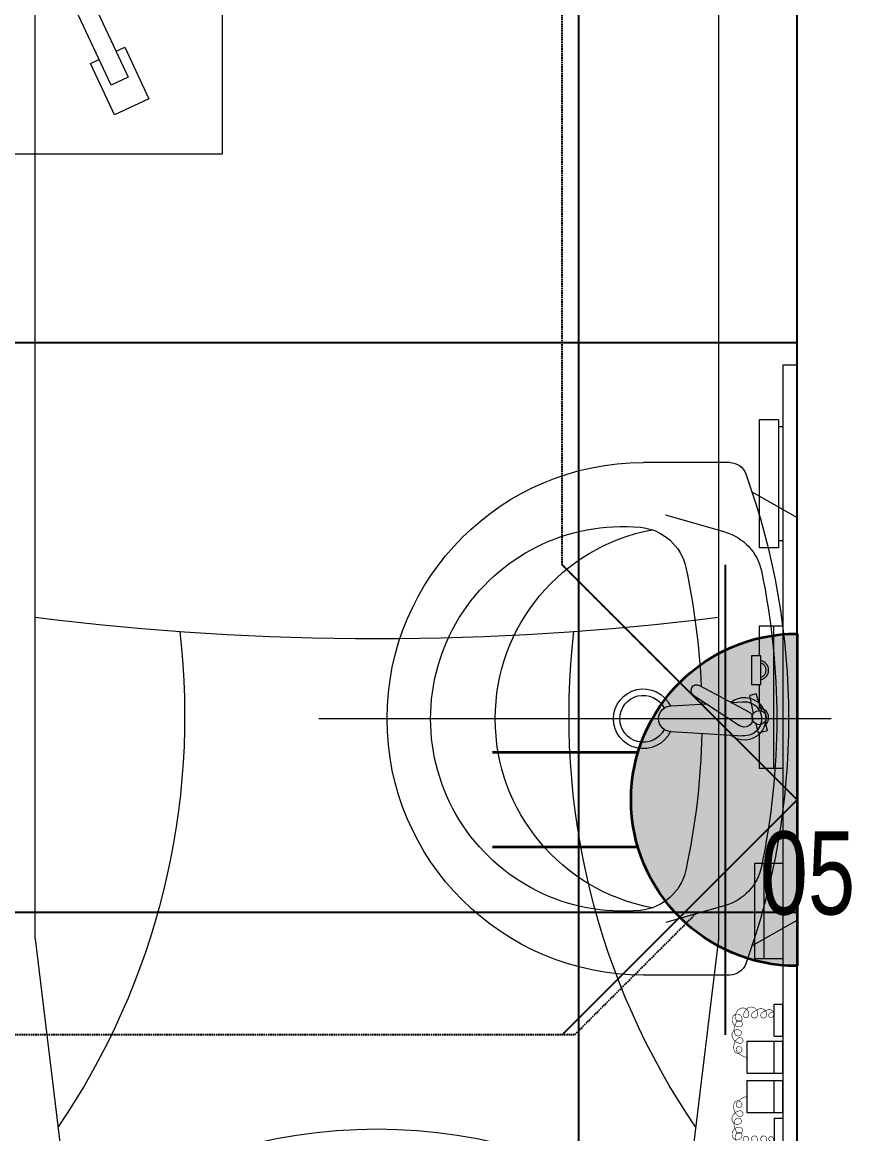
# Model space of a CAD drawing. Extents: x -178977 to 231842, y -29287 to 19916.
# Drawn here: x 28560 to 29437, y -12464 to -11292 of the extents above; entities that cross this region are included whole.
import ezdxf
from ezdxf import colors
from ezdxf.entities.mleader import LeaderData, LeaderLine
from ezdxf.enums import TextEntityAlignment as Align
from ezdxf.math import Vec2, Vec3

# ---------------------------------------------------------------- set-up
doc = ezdxf.new("R2010")
doc.units = 0
doc.header["$LTSCALE"] = 0.25
doc.linetypes.add('DASHDOT', pattern=[25.4, 12.7, -6.35, 0, -6.35])
doc.linetypes.add('HIDDEN', pattern=[9.525, 6.35, -3.175])
for name, color, linetype, lineweight in [('01-First Floor-FUR$0$72_EGR_EQP_TAG', 142, 'Continuous', 5), ('01-First Floor-FUR$0$LOADING', 253, 'Continuous', 5), ('01-First Floor-FUR$0$SANIT', 250, 'Continuous', 5), ('01-First Floor-FUR$0$Walls', 251, 'Continuous', 5), ('E-LITE-CIRC', 6, 'Continuous', 25), ('E-LITE-CLNG-CNDT', 6, 'DASHDOT', 35), ('E-LITE-EXIT-NUMB', 6, 'Continuous', 25), ('E-POWR-FLOR-CNDT', 6, 'HIDDEN', 25), ('E-POWR-WALL @ 100', 4, 'Continuous', 35)]:
    doc.layers.add(name, color=color, linetype=linetype, lineweight=lineweight)
doc.layers.add('01-First Floor-FUR$0$FALSE CEILING', color=251, linetype='Continuous')
doc.styles.add('01-First Floor-FUR$0$X3G_ENTITY_257CFD', font='swisscl.ttf', dxfattribs={"height": 200})
doc.styles.add('DC_SIMPLEX', font='SIMPLEX.shx', dxfattribs={"width": 0.7})

# ---------------------------------------------------------------- blocks, each defined once
blk = doc.blocks.new('01-First Floor-FUR$0$lav-manta 60')
at = {"layer": '01-First Floor-FUR$0$SANIT'}
for p, q in [((0, 0.04), (0, -0.56)), ((-0.2658, -0.0529), (-0.2358, 0)), ((-0.2358, 0), (0.2358, 0)), ((0.2658, -0.0529), (0.2358, 0)), ((-0.015, -0.1473), (-0.0199, -0.064)), ((0.0389, -0.1142), (0.0087, -0.0575)), ((0.0191, -0.077), (0.0199, -0.064)), ((0.0274, -0.121), (-0.0078, -0.0673)), ((-0.3, -0.0789), (-0.3, -0.18)), ((-0.2185, -0.0841), (-0.2383, -0.1537)), ((0.2185, -0.0841), (0.2383, -0.1537)), ((0.3, -0.0789), (0.3, -0.18)), ((0.015, -0.1473), (0.0174, -0.1057))]:
    blk.add_line(p, q, dxfattribs=at)
for centre, radius, start, end in [((0, -0.8557), 0.8457, 70.1771, 109.8229), ((0, -0.8696), 0.8457, 78.1914, 101.8086), ((0, -0.0617), 0.025, 320.7474, 220.368), ((-0.1608, -0.1006), 0.06, 101.8086, 164.0794), ((0, -0.0617), 0.02, 353.2671, 186.682), ((0, -0.0617), 0.00966, 25.4127, 215.9577), ((0.1608, -0.1006), 0.06, 15.9206, 78.1914), ((-0.28, -0.0789), 0.02, 109.8229, 180), ((0.28, -0.0789), 0.02, 0, 70.1771), ((0, -0.9572), 0.8457, 91.1572, 102.0883), ((0, -0.9572), 0.8457, 88.5486, 88.844), ((0.0332, -0.1176), 0.00666, 210.6852, 30.6852), ((0, -0.9572), 0.8457, 77.9117, 87.4274), ((-0.1645, -0.189), 0.06, 102.0883, 174.8142), ((0.1645, -0.189), 0.06, 5.1858, 77.9117), ((0, -0.18), 0.035, 115.3106, 64.6894), ((0, -0.18), 0.0275, 117.1496, 62.8504), ((0, -0.1473), 0.015, 180, 0), ((0, -0.18), 0.3, 180, 0), ((0, -0.1282), 0.2252, 190.6097, 349.3903), ((0, -0.2039), 0.2252, 174.8142, 5.1858)]:
    blk.add_arc(centre, radius, start, end, dxfattribs=at)
blk = doc.blocks.new('01-First Floor-FUR$0$ME19011A-P')
for p, q in [((-0.425, 0), (0.425, 0)), ((-0.425, 0), (-0.425, -0.015)), ((0.425, 0), (0.425, -0.015)), ((-0.425, -0.015), (0.425, -0.015)), ((-0.3675, -0.0198), (-0.2325, -0.0198)), ((-0.3675, -0.0198), (-0.3675, -0.0399)), ((-0.36, -0.015), (-0.36, -0.0198)), ((-0.24, -0.015), (-0.24, -0.0198)), ((-0.2325, -0.0198), (-0.2325, -0.0399)), ((-0.15, -0.015), (-0.15, -0.04)), ((0, -0.015), (0, -0.04)), ((0.1, -0.015), (0.1, -0.045)), ((0.2, -0.045), (0.2, -0.015)), ((0.2818, -0.015), (0.2484, -0.015)), ((0.2484, -0.0243), (0.2484, -0.015)), ((0.2818, -0.0243), (0.2818, -0.015)), ((0.3211, -0.015), (0.2877, -0.015)), ((0.2877, -0.015), (0.2877, -0.0531)), ((0.3211, -0.0531), (0.3211, -0.015)), ((0.3623, -0.015), (0.3289, -0.015)), ((0.3289, -0.015), (0.3289, -0.0531)), ((0.3623, -0.0531), (0.3623, -0.015)), ((0.3682, -0.0243), (0.3682, -0.015)), ((0.3682, -0.015), (0.4016, -0.015)), ((0.4016, -0.0243), (0.4016, -0.015)), ((-0.15, -0.025), (0, -0.025)), ((-0.0402, -0.0312), (-0.0496, -0.0337)), ((-0.0376, -0.0409), (-0.0402, -0.0312)), ((0.1, -0.035), (0.2, -0.035)), ((0.2818, -0.0243), (0.2484, -0.0243)), ((0.3211, -0.0243), (0.2877, -0.0243)), ((0.3623, -0.0243), (0.3289, -0.0243)), ((0.3682, -0.0243), (0.4016, -0.0243)), ((-0.3675, -0.0399), (-0.2325, -0.0399)), ((-0.15, -0.04), (-0.1187, -0.04)), ((-0.0887, -0.04), (-0.0637, -0.04)), ((-0.0606, -0.0371), (-0.0787, -0.0432)), ((-0.0787, -0.0432), (-0.077, -0.0497)), ((-0.0582, -0.046), (-0.077, -0.0497)), ((-0.047, -0.0434), (-0.0376, -0.0409)), ((-0.0379, -0.04), (0, -0.04)), ((0.1, -0.045), (0.2, -0.045)), ((0.2877, -0.0531), (0.3211, -0.0531)), ((0.3289, -0.0531), (0.3623, -0.0531))]:
    blk.add_line(p, q)
at = {"color": 8, "const_width": 0.000601}
for points in [[(0.3044, -0.0531, -0.184574), (0.2977, -0.0636, -1.44364), (0.2961, -0.0581, -0.837915), (0.2969, -0.0664, -0.30536), (0.2839, -0.062, -1.584726), (0.2894, -0.0609, -0.253153), (0.2827, -0.0684, -0.874198), (0.2775, -0.0585, -0.915253), (0.2791, -0.0658, -0.223821), (0.2683, -0.0644, -1.703343), (0.272, -0.0597, -0.588962), (0.2621, -0.068, -0.717795), (0.2625, -0.0581, -0.983104), (0.2645, -0.0644, -0.326362), (0.2534, -0.0609, -0.758716), (0.2609, -0.0514, -0.906186), (0.2593, -0.0565, -0.189488), (0.2526, -0.0522, -0.7948), (0.2613, -0.0423, -1.223996), (0.2574, -0.047, -0.072149), (0.2534, -0.0403, -0.645886), (0.2609, -0.0324, -1.366917), (0.2574, -0.0371, -0.078415), (0.2542, -0.0308, -0.723006), (0.2613, -0.0256, -1.105484), (0.2582, -0.0292, -0.221197), (0.2566, -0.0243, -0.221197)], [(0.3456, -0.0531, 0.184574), (0.3523, -0.0636, 1.44364), (0.3539, -0.0581, 0.837915), (0.3531, -0.0664, 0.30536), (0.3661, -0.062, 1.584726), (0.3606, -0.0609, 0.253153), (0.3673, -0.0684, 0.874198), (0.3725, -0.0585, 0.915253), (0.3709, -0.0658, 0.223821), (0.3817, -0.0644, 1.703343), (0.378, -0.0597, 0.588962), (0.3879, -0.068, 0.717795), (0.3875, -0.0581, 0.983104), (0.3855, -0.0644, 0.326362), (0.3966, -0.0609, 0.758716), (0.3891, -0.0514, 0.906186), (0.3907, -0.0565, 0.189488), (0.3974, -0.0522, 0.7948), (0.3887, -0.0423, 1.223996), (0.3926, -0.047, 0.072149), (0.3966, -0.0403, 0.645886), (0.3891, -0.0324, 1.366917), (0.3926, -0.0371, 0.078415), (0.3958, -0.0308, 0.723006), (0.3887, -0.0256, 1.105484), (0.3918, -0.0292, 0.221197), (0.3934, -0.0243, 0.221197)]]:
    blk.add_lwpolyline(points, format="xyb", dxfattribs=at)
blk.add_lwpolyline([(-0.1187, -0.0482), (-0.0887, -0.0482), (-0.0887, -0.0382), (-0.1187, -0.0382)], close=True)
blk.add_circle((-0.0537, -0.04), 0.0075)
for centre, radius, start, end in [((-0.1037, -0.04), 0.01, 10.4593, 169.5407), ((-0.1037, -0.04), 0.0075, 14.0075, 165.9925), ((-0.0537, -0.04), 0.01, 45, 180)]:
    blk.add_arc(centre, radius, start, end)
blk = doc.blocks.new('01-First Floor-FUR$0$M.44.57.64')
at = {"layer": '01-First Floor-FUR$0$LOADING', "xscale": 1000.000000000002, "yscale": 1000.000000000002, "zscale": 1000.000000000002, "rotation": 225.9999036123427}
blk.add_blockref('01-First Floor-FUR$0$ME19011A-P', (-80806.9, 16720.7), dxfattribs=at)
blk = doc.blocks.new('01-First Floor-FUR$0$HF13902-P')
at = {"linetype": 'Continuous'}
for points in [[(0.36, -0.5224), (0.36, -0.5224), (0.36, -0.5224), (0.36, -0.5224), (0.36, -0.5224), (0.36, -0.5224), (0.36, -0.5224), (0.36, -0.5224), (0.36, -0.5224), (0.36, -0.5224), (0.36, -0.5224), (0.36, -0.5224), (0.36, -0.5224), (0.36, -0.5224), (0.36, -0.5224), (0.36, -0.5224), (0.36, -0.5224), (0.36, -0.5224), (0.36, -0.5224), (0.36, -0.5224), (0.36, -0.5224), (0.36, -0.5224), (0.36, -0.5224), (0.36, -0.5224), (0.36, -0.5224), (0.36, -0.5224), (0.36, -0.5224), (0.36, -0.5224), (0.36, -0.5224), (0.36, -0.5224), (0.36, -0.5224), (0.36, -0.5224), (0.36, -0.5224), (0.36, -0.5224), (0.36, -0.5224), (0.36, -0.5224), (0.36, -0.5224), (0.36, -0.5224), (0.36, -0.5224), (0.36, -0.5224), (0.36, -0.5224), (0.36, -0.5224), (0.36, -0.5224), (0.36, -0.5224), (0.36, -0.5224), (0.36, -0.5224), (0.36, -0.5224), (0.36, -0.5224), (0.36, -0.5224), (0.36, -0.5224), (0.36, -0.5224), (0.36, -0.5224), (0.36, -0.5224), (0.36, -0.5224), (0.36, -0.5224), (0.36, -0.5224), (0.36, -0.5224), (0.36, -0.5224), (0.36, -0.5224), (0.36, -0.5224), (0.36, -0.5224), (0.36, -0.5224), (0.36, -0.5224), (0.36, -0.5224), (0.36, -0.5224), (0.36, -0.5224), (0.36, -0.5224), (0.36, -0.5224), (0.36, -0.5224), (0.36, -0.5224), (0.36, -0.5224), (0.36, -0.5224), (0.36, -0.5224), (0.36, -0.5224), (0.36, -0.5224), (0.36, -0.5224), (0.36, -0.5224), (0.36, -0.5224), (0.36, -0.5224), (0.36, -0.5224), (0.36, -0.5224), (0.36, -0.5224), (0.36, -0.5224), (0.36, -0.5224), (0.36, -0.5224), (0.36, -0.5224), (0.36, -0.5224), (0.36, -0.5224), (0.36, -0.5224), (0.36, -0.5224), (0.36, -0.5224), (0.36, -0.5224), (0.36, -0.5224), (0.36, -0.5224), (0.36, -0.5224), (0.36, -0.5224), (0.36, -0.5224), (0.36, -0.5224), (0.36, -0.5224), (0.36, -0.5224), (0.36, -0.5224), (0.36, -0.5224), (0.36, -0.5224), (0.36, -0.5224), (0.36, -0.5224), (0.36, -0.5224), (0.36, -0.5224), (0.36, -0.5224), (0.36, -0.5224), (0.36, -0.5224), (0.36, -0.5224), (0.36, -0.5224), (0.36, -0.5224), (0.36, -0.5224), (0.36, -0.5224), (0.36, -0.5224), (0.36, -0.5224), (0.36, -0.5224), (0.36, -0.5224), (0.36, -0.5224), (0.36, -0.5224), (0.36, -0.5224), (0.36, -0.5224), (0.36, -0.5224), (0.36, -0.5224), (0.36, -0.5224), (0.36, -0.5224), (0.36, -0.5224), (0.36, -0.5224), (0.36, -0.5224), (0.36, -0.5224), (0.36, -0.5224), (0.36, -0.5224), (0.36, -0.5224), (0.36, -0.5224), (0.36, -0.5224), (0.36, -0.5224), (0.36, -0.5224), (0.36, -0.5224), (0.36, -0.5224), (0.36, -0.5224), (0.36, -0.5224), (0.36, -0.5224), (0.36, -0.5224), (0.36, -0.5224), (0.36, -0.5224), (0.36, -0.5224), (0.36, -0.5224), (0.36, -0.5224), (0.36, -0.5224), (0.36, -0.5224), (0.36, -0.5224), (0.36, -0.5224), (0.36, -0.5224), (0.36, -0.5224), (0.36, -0.5224), (0.36, -0.5224), (0.36, -0.5224), (0.36, -0.5224), (0.36, -0.5224), (0.36, -0.5224), (0.36, -0.5224), (0.36, -0.5224), (0.36, -0.5224), (0.36, -0.5224), (0.36, -0.5224), (0.36, -0.5224), (0.36, -0.5224), (0.36, -0.5224), (0.36, -0.5224), (0.36, -0.5224), (0.36, -0.5224), (0.36, -0.5224), (0.36, -0.5224), (0.36, -0.5224), (0.36, -0.5224), (0.36, -0.5224), (0.36, -0.5224), (0.36, -0.5224), (0.36, -0.5224), (0.36, -0.5224), (0.36, -0.5224), (0.36, -0.5224), (0.36, -0.5224), (0.36, -0.5224), (0.36, -0.5224), (0.36, -0.5224), (0.36, -0.5224), (0.36, -0.5224), (0.36, -0.5224), (0.36, -0.5224), (0.36, -0.5224), (0.36, -0.5224), (0.36, -0.5224), (0.36, -0.5224), (0.36, -0.5224), (0.36, -0.5224), (0.36, -0.5224), (0.36, -0.5224), (0.36, -0.5224), (0.36, -0.5224), (0.36, -0.5224), (0.36, -0.5224), (0.36, -0.5224), (0.36, -0.5224), (0.36, -0.5224), (0.36, -0.5224), (0.36, -0.5224), (0.36, -0.5224), (0.36, -0.5224), (0.36, -0.5224), (0.36, -0.5224), (0.36, -0.5224), (0.36, -0.5224), (0.36, -0.5224), (0.36, -0.5224), (0.36, -0.5224), (0.36, -0.5224), (0.36, -0.5224)], [(0.36, -0.5224), (0.36, -0.5224), (0.36, -0.5224), (0.36, -0.5224), (0.36, -0.5224), (0.36, -0.5224), (0.36, -0.5224), (0.36, -0.5224), (0.36, -0.5224), (0.36, -0.5224), (0.36, -0.5224), (0.36, -0.5224), (0.36, -0.5224), (0.36, -0.5224), (0.36, -0.5224), (0.36, -0.5224), (0.36, -0.5224), (0.36, -0.5224), (0.36, -0.5224), (0.36, -0.5224), (0.36, -0.5224), (0.36, -0.5224), (0.36, -0.5224), (0.36, -0.5224), (0.36, -0.5224), (0.36, -0.5224), (0.36, -0.5224), (0.36, -0.5224), (0.36, -0.5224), (0.36, -0.5224), (0.36, -0.5224), (0.36, -0.5224), (0.36, -0.5224), (0.36, -0.5224), (0.36, -0.5224), (0.36, -0.5224), (0.36, -0.5224), (0.36, -0.5224), (0.36, -0.5224), (0.36, -0.5224), (0.36, -0.5224), (0.36, -0.5224), (0.36, -0.5224), (0.36, -0.5224), (0.36, -0.5224), (0.36, -0.5224), (0.36, -0.5224), (0.36, -0.5224), (0.36, -0.5224), (0.36, -0.5224), (0.36, -0.5224), (0.36, -0.5224), (0.36, -0.5224), (0.36, -0.5224), (0.36, -0.5224), (0.36, -0.5224), (0.36, -0.5224), (0.36, -0.5224), (0.36, -0.5224), (0.36, -0.5224), (0.36, -0.5224), (0.36, -0.5224), (0.36, -0.5224), (0.36, -0.5224), (0.36, -0.5224), (0.36, -0.5224), (0.36, -0.5224), (0.36, -0.5224), (0.36, -0.5224), (0.36, -0.5224), (0.36, -0.5224), (0.36, -0.5224), (0.36, -0.5224), (0.36, -0.5224), (0.36, -0.5224), (0.36, -0.5224), (0.36, -0.5224), (0.36, -0.5224), (0.36, -0.5224), (0.36, -0.5224), (0.36, -0.5224), (0.36, -0.5224), (0.36, -0.5224), (0.36, -0.5224), (0.36, -0.5224), (0.36, -0.5224), (0.36, -0.5224), (0.36, -0.5224), (0.36, -0.5224), (0.36, -0.5224), (0.36, -0.5224), (0.36, -0.5224), (0.36, -0.5224), (0.36, -0.5224), (0.36, -0.5224), (0.36, -0.5224), (0.36, -0.5224), (0.36, -0.5224), (0.36, -0.5224), (0.36, -0.5224), (0.36, -0.5224), (0.36, -0.5224), (0.36, -0.5224), (0.36, -0.5224), (0.36, -0.5224), (0.36, -0.5224), (0.36, -0.5224), (0.36, -0.5224), (0.36, -0.5224), (0.36, -0.5224), (0.36, -0.5224), (0.36, -0.5224), (0.36, -0.5224), (0.36, -0.5224), (0.36, -0.5224), (0.36, -0.5224), (0.36, -0.5224), (0.36, -0.5224), (0.36, -0.5224), (0.36, -0.5224), (0.36, -0.5224), (0.36, -0.5224), (0.36, -0.5224), (0.36, -0.5224), (0.36, -0.5224), (0.36, -0.5224), (0.36, -0.5224), (0.36, -0.5224), (0.36, -0.5224), (0.36, -0.5224), (0.36, -0.5224), (0.36, -0.5224), (0.36, -0.5224), (0.36, -0.5224), (0.36, -0.5224), (0.36, -0.5224), (0.36, -0.5224), (0.36, -0.5224), (0.36, -0.5224), (0.36, -0.5224), (0.36, -0.5224), (0.36, -0.5224), (0.36, -0.5224), (0.36, -0.5224), (0.36, -0.5224), (0.36, -0.5224), (0.36, -0.5224), (0.36, -0.5224), (0.36, -0.5224), (0.36, -0.5224), (0.36, -0.5224), (0.36, -0.5224), (0.36, -0.5224), (0.36, -0.5224), (0.36, -0.5224), (0.36, -0.5224), (0.36, -0.5224), (0.36, -0.5224), (0.36, -0.5224), (0.36, -0.5224), (0.36, -0.5224), (0.36, -0.5224), (0.36, -0.5224), (0.36, -0.5224), (0.36, -0.5224), (0.36, -0.5224), (0.36, -0.5224), (0.36, -0.5224), (0.36, -0.5224), (0.36, -0.5224), (0.36, -0.5224), (0.36, -0.5224), (0.36, -0.5224), (0.36, -0.5224), (0.36, -0.5224), (0.36, -0.5224), (0.36, -0.5224), (0.36, -0.5224), (0.36, -0.5224), (0.36, -0.5224), (0.36, -0.5224), (0.36, -0.5224), (0.36, -0.5224), (0.36, -0.5224), (0.36, -0.5224), (0.36, -0.5224), (0.36, -0.5224), (0.36, -0.5224), (0.36, -0.5224), (0.36, -0.5224), (0.36, -0.5224), (0.36, -0.5224), (0.36, -0.5224), (0.36, -0.5224), (0.36, -0.5224), (0.36, -0.5224), (0.36, -0.5224), (0.36, -0.5224), (0.36, -0.5224), (0.36, -0.5224), (0.36, -0.5224), (0.36, -0.5224), (0.36, -0.5224), (0.36, -0.5224), (0.36, -0.5224), (0.36, -0.5224), (0.36, -0.5224), (0.36, -0.5224), (0.36, -0.5224), (0.36, -0.5224), (0.36, -0.5224), (0.36, -0.5224), (0.36, -0.5224), (0.36, -0.5224)], [(0.36, -0.5224), (0.36, -0.5224), (0.36, -0.5224), (0.36, -0.5224), (0.36, -0.5224), (0.36, -0.5224), (0.36, -0.5224), (0.36, -0.5224), (0.36, -0.5224), (0.36, -0.5224), (0.36, -0.5224), (0.36, -0.5224), (0.36, -0.5224), (0.36, -0.5224), (0.36, -0.5224), (0.36, -0.5224), (0.36, -0.5224), (0.36, -0.5224), (0.36, -0.5224), (0.36, -0.5224), (0.36, -0.5224), (0.36, -0.5224), (0.36, -0.5224), (0.36, -0.5224), (0.36, -0.5224), (0.36, -0.5224), (0.36, -0.5224), (0.36, -0.5224), (0.36, -0.5224), (0.36, -0.5224), (0.36, -0.5224), (0.36, -0.5224), (0.36, -0.5224), (0.36, -0.5224), (0.36, -0.5224), (0.36, -0.5224), (0.36, -0.5224), (0.36, -0.5224), (0.36, -0.5224), (0.36, -0.5224), (0.36, -0.5224), (0.36, -0.5224), (0.36, -0.5224), (0.36, -0.5224), (0.36, -0.5224), (0.36, -0.5224), (0.36, -0.5224), (0.36, -0.5224), (0.36, -0.5224), (0.36, -0.5224), (0.36, -0.5224), (0.36, -0.5224), (0.36, -0.5224), (0.36, -0.5224), (0.36, -0.5224), (0.36, -0.5224), (0.36, -0.5224), (0.36, -0.5224), (0.36, -0.5224), (0.36, -0.5224), (0.36, -0.5224), (0.36, -0.5224), (0.36, -0.5224), (0.36, -0.5224), (0.36, -0.5224), (0.36, -0.5224), (0.36, -0.5224), (0.36, -0.5224), (0.36, -0.5224), (0.36, -0.5224), (0.36, -0.5224), (0.36, -0.5224), (0.36, -0.5224), (0.36, -0.5224), (0.36, -0.5224), (0.36, -0.5224), (0.36, -0.5224), (0.36, -0.5224), (0.36, -0.5224), (0.36, -0.5224), (0.36, -0.5224), (0.36, -0.5224), (0.36, -0.5224), (0.36, -0.5224), (0.36, -0.5224), (0.36, -0.5224), (0.36, -0.5224), (0.36, -0.5224), (0.36, -0.5224), (0.36, -0.5224), (0.36, -0.5224), (0.36, -0.5224), (0.36, -0.5224), (0.36, -0.5224), (0.36, -0.5224), (0.36, -0.5224), (0.36, -0.5224), (0.36, -0.5224), (0.36, -0.5224), (0.36, -0.5224), (0.36, -0.5224), (0.36, -0.5224), (0.36, -0.5224), (0.36, -0.5224), (0.36, -0.5224), (0.36, -0.5224), (0.36, -0.5224), (0.36, -0.5224), (0.36, -0.5224), (0.36, -0.5224), (0.36, -0.5224), (0.36, -0.5224), (0.36, -0.5224), (0.36, -0.5224), (0.36, -0.5224), (0.36, -0.5224), (0.36, -0.5224), (0.36, -0.5224), (0.36, -0.5224), (0.36, -0.5224), (0.36, -0.5224), (0.36, -0.5224), (0.36, -0.5224), (0.36, -0.5224), (0.36, -0.5224), (0.36, -0.5224), (0.36, -0.5224), (0.36, -0.5224), (0.36, -0.5224), (0.36, -0.5224), (0.36, -0.5224), (0.36, -0.5224), (0.36, -0.5224), (0.36, -0.5224), (0.36, -0.5224), (0.36, -0.5224), (0.36, -0.5224), (0.36, -0.5224), (0.36, -0.5224), (0.36, -0.5224), (0.36, -0.5224), (0.36, -0.5224), (0.36, -0.5224), (0.36, -0.5224), (0.36, -0.5224), (0.36, -0.5224), (0.36, -0.5224), (0.36, -0.5224), (0.36, -0.5224), (0.36, -0.5224), (0.36, -0.5224), (0.36, -0.5224), (0.36, -0.5224), (0.36, -0.5224), (0.36, -0.5224), (0.36, -0.5224), (0.36, -0.5224), (0.36, -0.5224), (0.36, -0.5224), (0.36, -0.5224), (0.36, -0.5224), (0.36, -0.5224), (0.36, -0.5224), (0.36, -0.5224), (0.36, -0.5224), (0.36, -0.5224), (0.36, -0.5224), (0.36, -0.5224), (0.36, -0.5224), (0.36, -0.5224), (0.36, -0.5224), (0.36, -0.5224), (0.36, -0.5224), (0.36, -0.5224), (0.36, -0.5224), (0.36, -0.5224), (0.36, -0.5224), (0.36, -0.5224), (0.36, -0.5224), (0.36, -0.5224), (0.36, -0.5224), (0.36, -0.5224), (0.36, -0.5224), (0.36, -0.5224), (0.36, -0.5224), (0.36, -0.5224), (0.36, -0.5224), (0.36, -0.5224), (0.36, -0.5224), (0.36, -0.5224), (0.36, -0.5224), (0.36, -0.5224), (0.36, -0.5224), (0.36, -0.5224), (0.36, -0.5224), (0.36, -0.5224), (0.36, -0.5224), (0.36, -0.5224), (0.36, -0.5224), (0.36, -0.5224), (0.36, -0.5224), (0.36, -0.5224), (0.36, -0.5224), (0.36, -0.5224), (0.36, -0.5224), (0.36, -0.5224), (0.36, -0.5224), (0.36, -0.5224), (0.36, -0.5224), (0.36, -0.5224), (0.36, -0.5224), (0.36, -0.5224), (0.36, -0.5224), (0.36, -0.5224), (0.36, -0.5224), (0.36, -0.5224), (0.36, -0.5224), (0.36, -0.5224), (0.36, -0.5224), (0.36, -0.5224), (0.36, -0.5224), (0.36, -0.5224), (0.36, -0.5224), (0.36, -0.5224), (0.36, -0.5224), (0.36, -0.5224), (0.36, -0.5224), (0.36, -0.5224), (0.36, -0.5224), (0.36, -0.5224), (0.36, -0.5224), (0.36, -0.5224), (0.36, -0.5224), (0.36, -0.5224), (0.36, -0.5224), (0.36, -0.5224), (0.36, -0.5224), (0.36, -0.5224), (0.36, -0.5224), (0.36, -0.5224), (0.36, -0.5224), (0.36, -0.5224), (0.36, -0.5224), (0.36, -0.5224), (0.36, -0.5224), (0.36, -0.5224), (0.36, -0.5224), (0.36, -0.5224), (0.36, -0.5224), (0.36, -0.5224), (0.36, -0.5224), (0.36, -0.5224), (0.36, -0.5224), (0.36, -0.5224), (0.36, -0.5224), (0.36, -0.5224), (0.36, -0.5224), (0.36, -0.5224), (0.36, -0.5224), (0.36, -0.5224), (0.36, -0.5224), (0.36, -0.5224), (0.36, -0.5224), (0.36, -0.5224), (0.36, -0.5224), (0.36, -0.5224), (0.36, -0.5224), (0.36, -0.5224), (0.36, -0.5224), (0.36, -0.5224), (0.36, -0.5224), (0.36, -0.5224), (0.36, -0.5224), (0.36, -0.5224), (0.36, -0.5224), (0.36, -0.5224), (0.36, -0.5224)]]:
    blk.add_lwpolyline(points, close=True, dxfattribs=at)
for points in [[(0.36, -0.5224), (0.36, -0.5224), (0.36, -0.5224), (0.36, -0.5224), (0.36, -0.5224), (0.36, -0.5224), (0.36, -0.5224), (0.36, -0.5224)], [(0.36, -0.5224), (0.36, -0.5224), (0.36, -0.5224), (0.36, -0.5224), (0.36, -0.5224), (0.36, -0.5224), (0.36, -0.5224), (0.36, -0.5224), (0.36, -0.5224), (0.36, -0.5224), (0.36, -0.5224), (0.36, -0.5224), (0.36, -0.5224), (0.36, -0.5224), (0.36, -0.5224), (0.36, -0.5224), (0.36, -0.5224), (0.36, -0.5224), (0.36, -0.5224), (0.36, -0.5224), (0.36, -0.5224), (0.36, -0.5224), (0.36, -0.5224), (0.36, -0.5224), (0.36, -0.5224), (0.36, -0.5224), (0.36, -0.5224), (0.36, -0.5224), (0.36, -0.5224), (0.36, -0.5224), (0.36, -0.5224), (0.36, -0.5224), (0.36, -0.5224), (0.36, -0.5224), (0.36, -0.5224), (0.36, -0.5224), (0.36, -0.5224), (0.36, -0.5224), (0.36, -0.5224), (0.36, -0.5224), (0.36, -0.5224), (0.36, -0.5224), (0.36, -0.5224), (0.36, -0.5224), (0.36, -0.5224), (0.36, -0.5224), (0.36, -0.5224), (0.36, -0.5224), (0.36, -0.5224), (0.36, -0.5224), (0.36, -0.5224), (0.36, -0.5224), (0.36, -0.5224), (0.36, -0.5224), (0.36, -0.5224), (0.36, -0.5224), (0.36, -0.5224), (0.36, -0.5224), (0.36, -0.5224), (0.36, -0.5224), (0.36, -0.5224), (0.36, -0.5224), (0.36, -0.5224), (0.36, -0.5224), (0.36, -0.5224), (0.36, -0.5224), (0.36, -0.5224), (0.36, -0.5224), (0.36, -0.5224), (0.36, -0.5224), (0.36, -0.5224), (0.36, -0.5224), (0.36, -0.5224), (0.36, -0.5224), (0.36, -0.5224), (0.36, -0.5224), (0.36, -0.5224), (0.36, -0.5224), (0.36, -0.5224), (0.36, -0.5224), (0.36, -0.5224), (0.36, -0.5224), (0.36, -0.5224), (0.36, -0.5224), (0.36, -0.5224), (0.36, -0.5224), (0.36, -0.5224), (0.36, -0.5224), (0.36, -0.5224), (0.36, -0.5224), (0.36, -0.5224), (0.36, -0.5224), (0.36, -0.5224), (0.36, -0.5224), (0.36, -0.5224), (0.36, -0.5224), (0.36, -0.5224), (0.36, -0.5224), (0.36, -0.5224), (0.36, -0.5224), (0.36, -0.5224), (0.36, -0.5224), (0.36, -0.5224), (0.36, -0.5224), (0.36, -0.5224), (0.36, -0.5224), (0.36, -0.5224), (0.36, -0.5224), (0.36, -0.5224), (0.36, -0.5224), (0.36, -0.5224)], [(0.36, -0.5224), (0.36, -0.5224), (0.36, -0.5224), (0.36, -0.5224), (0.36, -0.5224), (0.36, -0.5224), (0.36, -0.5224), (0.36, -0.5224), (0.36, -0.5224), (0.36, -0.5224), (0.36, -0.5224), (0.36, -0.5224), (0.36, -0.5224), (0.36, -0.5224), (0.36, -0.5224), (0.36, -0.5224), (0.36, -0.5224)], [(0.36, -0.5224), (0.36, -0.5224), (0.36, -0.5224), (0.36, -0.5224), (0.36, -0.5224), (0.36, -0.5224), (0.36, -0.5224)], [(0.36, -0.5224), (0.36, -0.5224), (0.36, -0.5224), (0.36, -0.5224), (0.36, -0.5224), (0.36, -0.5224), (0.36, -0.5224), (0.36, -0.5224), (0.36, -0.5224), (0.36, -0.5224), (0.36, -0.5224), (0.36, -0.5224)], [(0.36, -0.5224), (0.36, -0.5224), (0.36, -0.5224), (0.36, -0.5224), (0.36, -0.5224), (0.36, -0.5224), (0.36, -0.5224), (0.36, -0.5224), (0.36, -0.5224), (0.36, -0.5224), (0.36, -0.5224), (0.36, -0.5224), (0.36, -0.5224), (0.36, -0.5224), (0.36, -0.5224), (0.36, -0.5224), (0.36, -0.5224), (0.36, -0.5224), (0.36, -0.5224), (0.36, -0.5224), (0.36, -0.5224), (0.36, -0.5224), (0.36, -0.5224), (0.36, -0.5224), (0.36, -0.5224), (0.36, -0.5224), (0.36, -0.5224), (0.36, -0.5224), (0.36, -0.5224), (0.36, -0.5224), (0.36, -0.5224), (0.36, -0.5224), (0.36, -0.5224), (0.36, -0.5224), (0.36, -0.5224), (0.36, -0.5224), (0.36, -0.5224), (0.36, -0.5224), (0.36, -0.5224), (0.36, -0.5224), (0.36, -0.5224), (0.36, -0.5224), (0.36, -0.5224), (0.36, -0.5224), (0.36, -0.5224), (0.36, -0.5224), (0.36, -0.5224), (0.36, -0.5224), (0.36, -0.5224), (0.36, -0.5224), (0.36, -0.5224), (0.36, -0.5224), (0.36, -0.5224), (0.36, -0.5224), (0.36, -0.5224), (0.36, -0.5224), (0.36, -0.5224), (0.36, -0.5224), (0.36, -0.5224), (0.36, -0.5224), (0.36, -0.5224), (0.36, -0.5224), (0.36, -0.5224), (0.36, -0.5224), (0.36, -0.5224), (0.36, -0.5224), (0.36, -0.5224), (0.36, -0.5224), (0.36, -0.5224), (0.36, -0.5224), (0.36, -0.5224), (0.36, -0.5224), (0.36, -0.5224), (0.36, -0.5224), (0.36, -0.5224), (0.36, -0.5224), (0.36, -0.5224), (0.36, -0.5224), (0.36, -0.5224), (0.36, -0.5224), (0.36, -0.5224), (0.36, -0.5224), (0.36, -0.5224), (0.36, -0.5224), (0.36, -0.5224), (0.36, -0.5224), (0.36, -0.5224), (0.36, -0.5224), (0.36, -0.5224)], [(0.36, -0.5224), (0.36, -0.5224), (0.36, -0.5224), (0.36, -0.5224), (0.36, -0.5224), (0.36, -0.5224), (0.36, -0.5224), (0.36, -0.5224), (0.36, -0.5224), (0.36, -0.5224)], [(0.36, -0.5224), (0.36, -0.5224), (0.36, -0.5224), (0.36, -0.5224), (0.36, -0.5224), (0.36, -0.5224), (0.36, -0.5224), (0.36, -0.5224), (0.36, -0.5224), (0.36, -0.5224)], [(0.36, -0.5224), (0.36, -0.5224), (0.36, -0.5224), (0.36, -0.5224), (0.36, -0.5224), (0.36, -0.5224), (0.36, -0.5224), (0.36, -0.5224), (0.36, -0.5224), (0.36, -0.5224), (0.36, -0.5224), (0.36, -0.5224), (0.36, -0.5224), (0.36, -0.5224), (0.36, -0.5224)], [(0.36, -0.5224), (0.36, -0.5224), (0.36, -0.5224), (0.36, -0.5224), (0.36, -0.5224), (0.36, -0.5224), (0.36, -0.5224), (0.36, -0.5224), (0.36, -0.5224), (0.36, -0.5224)], [(0.36, -0.5224), (0.36, -0.5224), (0.36, -0.5224), (0.36, -0.5224), (0.36, -0.5224), (0.36, -0.5224), (0.36, -0.5224)], [(0.36, -0.5224), (0.36, -0.5224), (0.36, -0.5224), (0.36, -0.5224), (0.36, -0.5224), (0.36, -0.5224), (0.36, -0.5224), (0.36, -0.5224), (0.36, -0.5224), (0.36, -0.5224)], [(0.36, -0.5224), (0.36, -0.5224), (0.36, -0.5224), (0.36, -0.5224), (0.36, -0.5224), (0.36, -0.5224), (0.36, -0.5224), (0.36, -0.5224), (0.36, -0.5224), (0.36, -0.5224), (0.36, -0.5224), (0.36, -0.5224), (0.36, -0.5224), (0.36, -0.5224), (0.36, -0.5224), (0.36, -0.5224), (0.36, -0.5224), (0.36, -0.5224)], [(0.36, -0.5224), (0.36, -0.5224), (0.36, -0.5224), (0.36, -0.5224), (0.36, -0.5224), (0.36, -0.5224), (0.36, -0.5224), (0.36, -0.5224), (0.36, -0.5224)]]:
    blk.add_lwpolyline(points, dxfattribs=at)
blk.add_circle((0.36, -0.5224), 0.000000101)
at = {"color": 8}
for centre, radius, start, end in [((0, 1.0679), 0.5515, 234.1788, 305.8212), ((-0.9704, 0.0819), 0.7679, 353.3222, 34.2669), ((0.9704, 0.0819), 0.7679, 145.7331, 186.6778), ((0, -2.9071), 2.9071, 82.8865, 97.1135)]:
    blk.add_arc(centre, radius, start, end, dxfattribs=at)
at = {"layer": '01-First Floor-FUR$0$LOADING'}
for p, q in [((-0.36, 0.3161), (-0.2975, 0.8276)), ((0.36, 0.3161), (0.2975, 0.8276)), ((-0.36, 0.3161), (-0.36, -0.6824)), ((0.36, -0.6824), (0.36, 0.3161))]:
    blk.add_line(p, q, dxfattribs=at)
blk = doc.blocks.new('01-First Floor-FUR$0$HF11772-P')
at = {"layer": '01-First Floor-FUR$0$LOADING'}
for p, q in [((0.6, 0.35), (0, 0.35)), ((0, 0.175), (0, 0.35)), ((0.6, 0.175), (0.6, 0.35)), ((0, 0.175), (0, 0)), ((0.6, 0), (0.6, 0.175)), ((0, 0), (0.6, 0))]:
    blk.add_line(p, q, dxfattribs=at)
blk = doc.blocks.new('01-First Floor-FUR$0$ME10960-P')
for p, q in [((0.3, 0.01), (0.1997, 0.01)), ((0.3, -0.01), (0.3, 0.01)), ((0.1997, -0.01), (0.3, -0.01))]:
    blk.add_line(p, q)
blk.add_lwpolyline([(0.27, -0.01), (0.27, -0.02), (0.33, -0.02), (0.33, 0.02), (0.27, 0.02), (0.27, 0.01)])
blk.add_arc((0, 0), 0.2, 195.6643, 164.3357)
blk = doc.blocks.new('01-First Floor-FUR')
at = {"layer": '01-First Floor-FUR$0$FALSE CEILING', "linetype": 'Continuous'}
for p, q in [((29146, -12830), (29146, -8830)), ((25876, -11630), (29376, -11630)), ((25876, -12230), (29376, -12230))]:
    blk.add_line(p, q, dxfattribs=at)
at = {"layer": '01-First Floor-FUR$0$FALSE CEILING'}
blk.add_lwpolyline([(29376, -8830), (25876, -8830), (25876, -10710), (25876, -10710), (25876, -12830), (29376, -12830), (29376, -8830)], dxfattribs=at)
at = {"layer": '01-First Floor-FUR$0$Walls'}
blk.add_line((29376, -8830), (29376, -12830), dxfattribs=at)
at = {"layer": '01-First Floor-FUR$0$LOADING', "extrusion": (-3.40138e-07, 7.24549e-07, -1), "xscale": 1000.000000000001, "yscale": 1000.000000000001, "zscale": 1000.000000000001, "rotation": 244.9459348235389}
blk.add_blockref('01-First Floor-FUR$0$ME10960-P', (-28535.2, -11082.7, 0.1), dxfattribs=at)
at = {"layer": '01-First Floor-FUR$0$LOADING', "xscale": -1000, "yscale": 1000, "zscale": 1000, "rotation": 180}
blk.add_blockref('01-First Floor-FUR$0$HF13902-P', (28933.2, -11942.2, -0.1), dxfattribs=at)
at = {"layer": '01-First Floor-FUR$0$LOADING', "extrusion": (-3.71389e-28, 3.9656e-29, -1), "xscale": 999.9999999999989, "yscale": 999.9999999999989, "zscale": -999.9999999999989, "rotation": 269.9444066382375}
blk.add_blockref('01-First Floor-FUR$0$HF11772-P', (-28769.8, -10831.3, 0.1), dxfattribs=at)
at = {"layer": '01-First Floor-FUR$0$LOADING', "xscale": -1, "rotation": 315.9999036123427}
blk.add_blockref('01-First Floor-FUR$0$M.44.57.64', (-40266.7, 32071.4, -0.1), dxfattribs=at)
at = {"layer": '01-First Floor-FUR$0$LOADING', "rotation": 44.00009638765732}
blk.add_blockref('01-First Floor-FUR$0$M.44.57.64', (99118.7, 32026.6, -0.1), dxfattribs=at)
at = {"layer": '01-First Floor-FUR$0$SANIT', "xscale": -900.000000000201, "yscale": 900.000000000201, "zscale": 900.000000000201, "rotation": 270}
blk.add_blockref('01-First Floor-FUR$0$lav-manta 60', (29376, -12026.4), dxfattribs=at)
at = {"layer": '01-First Floor-FUR$0$72_EGR_EQP_TAG', "insert": (29387.3, -12145.1, -0.1), "char_height": 87.47, "attachment_point": 2, "style": '01-First Floor-FUR$0$X3G_ENTITY_257CFD'}
blk.add_mtext('05', dxfattribs=at)
blk = doc.blocks.new('*U176')
h = blk.add_hatch(color=253)
edge = h.paths.add_edge_path()
edge.add_line((-1.75, 0), (1.75, 0))
edge.add_arc((0, 0), 1.75, 180, 360, ccw=False)
for p, q in [((-0.5, -1.677), (-0.5, -3.211)), ((0.5, -1.677), (0.5, -3.211))]:
    blk.add_line(p, q)
blk.add_lwpolyline([(-1.75, 0, 1), (1.75, 0)], format="xyb", close=True)
at = {"layer": 'Defpoints'}
for p, q in [((-2.475, -2.475), (0, 0)), ((2.475, -2.475), (0, 0)), ((2.475, -0.758), (-2.475, -0.758))]:
    blk.add_line(p, q, dxfattribs=at)
at = {"layer": 'E-LITE-EXIT-NUMB', "style": 'DC_SIMPLEX', "width": 0.7, "flags": 8}
blk.add_attdef('TYPE', text='', height=2, rotation=360, dxfattribs=at).set_placement((-2.682, 5.238), align=Align.RIGHT)
blk.add_attdef('CIRCUIT', (2.682, 5.238), '', height=2, rotation=360, dxfattribs=at)
blk = doc.blocks.new('ARR0W')
at = {"color": 45}
blk.add_ellipse((0, 0), major_axis=(0.4, 0), ratio=0.4, dxfattribs=at)
at = {"color": 45, "ltscale": 0.5}
blk.add_solid([(-1.4, 0.1667), (-0.4, 0), (-1.4, -0.1667)], dxfattribs=at)

msp = doc.modelspace()

# ---------------------------------------------------------------- linework, layer by layer
at = {"layer": 'E-POWR-FLOR-CNDT'}
msp.add_lwpolyline([(29252.3, -11988.1), (29128.5, -11864.3), (29128.5, -9742.9), (29252.3, -9619.1)], dxfattribs=at)
msp.add_lwpolyline([(29269, -12232), (29141.6, -12359.3), (28151.3, -12359.3, 0.414214), (28051.3, -12459.3), (28051.3, -12582.5), (27926.3, -12712.6)], format="xyb", dxfattribs=at)

# ---------------------------------------------------------------- block references
at = {"layer": 'E-LITE-CLNG-CNDT'}
msp.add_blockref('01-First Floor-FUR', (0, 0), dxfattribs=at)
at = {"layer": 'E-POWR-WALL @ 100', "xscale": -100, "yscale": 100, "zscale": 100, "rotation": 270}
msp.add_blockref('*U176', (29376, -12111.8), dxfattribs=at)

# ---------------------------------------------------------------- leaders
at = {"layer": 'E-LITE-CIRC'}
ml = msp.add_multileader_mtext('Standard', dxfattribs=at)
ml.set_content('{\\Fdc_el_romans|c0;\\W0.8;TO\\Fromans|c0; \\Fsimplex|c0;UPP-F1/S19}', color=256, style='DC_SIMPLEX')
ml.set_leader_properties()
ml.set_arrow_properties(name='ARR0W')
ml.build(insert=Vec2(0, 0))
ml.multileader.update_dxf_attribs({"dogleg_length": 200, "arrow_head_size": 140, "scale": 100})
ctx = ml.context
ctx.base_point, ctx.scale, ctx.char_height, ctx.arrow_head_size, ctx.landing_gap_size, ctx.plane_origin, ctx.plane_x_axis, ctx.plane_y_axis = Vec3(25900.5, -11289.3), 100, 200, 140, 140, Vec3(45093.8, -16450.1), Vec3(1, 0.000001, 0), Vec3(-0.000001, 1, 0)
ctx.text_align_type = 2
notes = []
notes.append((ctx, [(1, (1, 1, 0), (28239.8, -11289.3), (-1, -0.000001, 0), 108.8, [(0, [(28820.8, -10412.1)], 0, [])])]))
ctx.mtext.insert, ctx.mtext.text_direction, ctx.mtext.rotation, ctx.mtext.alignment, ctx.mtext.flow_direction = Vec3(27991, -11156), Vec3(1, 0.000001, 0), 0.000001, 3, 5
for ctx, leaders in notes:
    for number, flags, end, landing, length, lines in leaders:
        leader = LeaderData()
        leader.index, (leader.has_last_leader_line, leader.has_dogleg_vector, leader.attachment_direction) = number, flags
        leader.last_leader_point, leader.dogleg_vector, leader.dogleg_length = Vec3(end), Vec3(landing), length
        for number, points, colour, breaks in lines:
            line = LeaderLine()
            line.index, line.vertices, line.color, line.breaks = number, Vec3.list(points), colors.encode_raw_color(colour), breaks
            leader.lines.append(line)
        ctx.leaders.append(leader)

doc.saveas('drawing.dxf')
